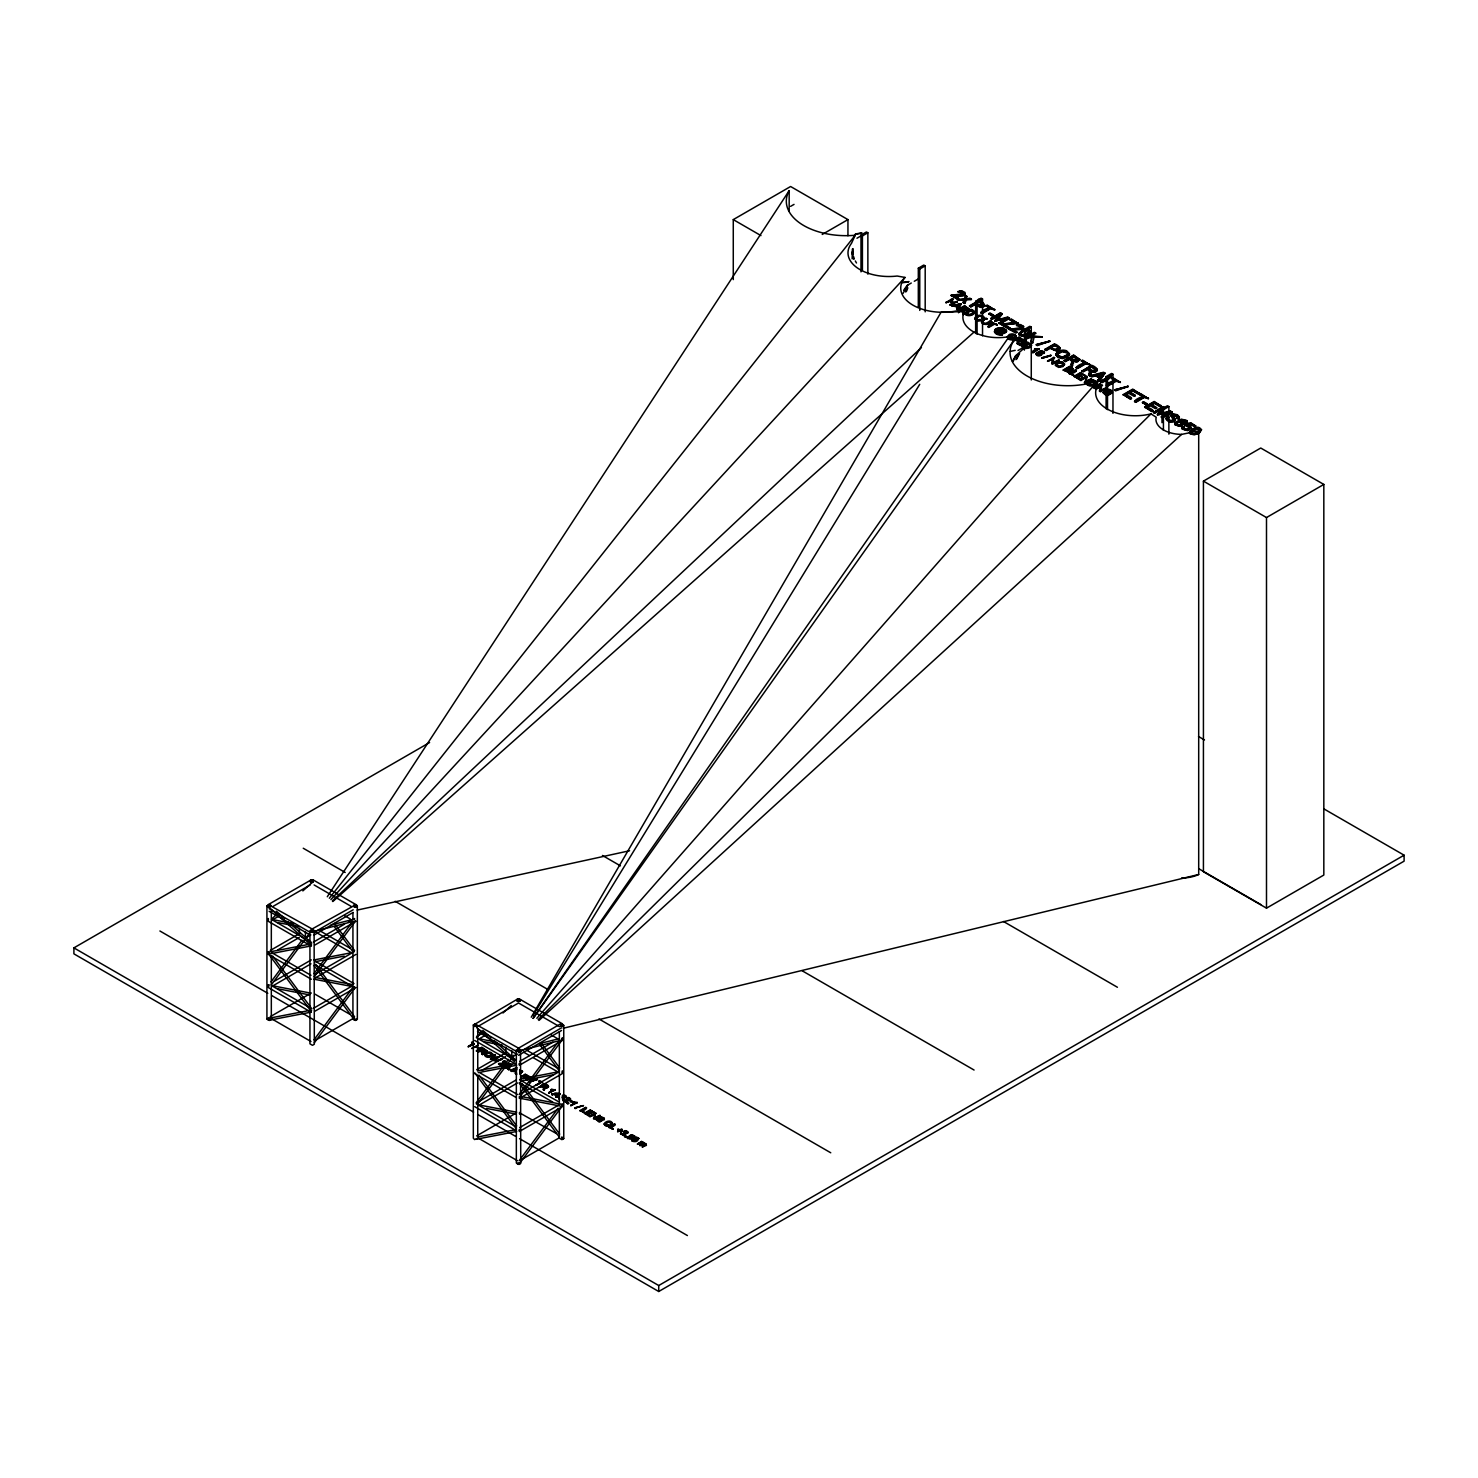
<?xml version="1.0" encoding="UTF-8"?>
<svg xmlns="http://www.w3.org/2000/svg" width="1478" height="1478" viewBox="0 0 1478 1478"><rect width="100%" height="100%" fill="white"/><g stroke="black" fill="none" stroke-linecap="round" stroke-linejoin="round"><path stroke-width="1.5" d="M974.852 318.749C975.166 314.962 981.078 314.241 983.517 316.551A3.289 1.903 0 0 1 983.831 317.844L982.39 318.62L982.759 317.179M483.306 1052.89L483.158 1051.597L484.47 1051.966A1.977 1.145 0 0 0 485.634 1051.893L486.909 1050.987M544.92 1087.568L544.218 1090.321L543.719 1088.159M964.635 310.934L964.469 309.53L965.947 309.955A2.217 1.275 0 0 0 967.24 309.863L968.663 308.865M1018.97 341.381C1016.79 347.533 1018.952 341.122 1016.273 340.032L1012.615 341.159L1018.952 337.002L1022.887 339.478L1021.557 341.732A2.217 1.275 0 0 1 1020.263 341.806L1018.785 340.901L1020.263 341.326A2.217 1.275 0 0 0 1021.557 341.233L1022.998 340.236M1091.374 372.918L1091.115 371.07L1093.332 371.699A3.307 1.921 0 0 0 1095.29 371.569L1097.286 369.426L1091.374 365.713L1081.859 371.218L1091.374 365.232C1094.034 365.731 1100.777 370.276 1095.29 372.05A3.307 1.921 0 0 1 1093.332 372.197L1091.115 371.07M1175.416 419.456C1175.01 423.964 1167.232 422.375 1165.976 418.976L1167.232 416.482L1168.525 417.11L1167.731 418.496M994.38 331.663L995.23 329.354A6.817 3.935 0 0 1 998.5 327.857L1003.34 328.042L1006.278 330.056A4.489 2.586 0 0 1 1006.444 331.201A4.748 2.734 0 0 1 1005.853 332.217C991.479 332.883 1002.601 336.3 1006.444 331.7A4.489 2.586 0 0 0 1006.278 330.555L1003.34 328.541L998.5 328.356A6.817 3.935 0 0 0 995.23 329.853L994.583 332.273C995.248 334.693 1003.285 336.504 1001.53 334.176L995.396 331.497A3.806 2.199 0 0 1 995.396 330.425L999.793 328.171A4.526 2.605 0 0 1 1001.788 328.245A5.118 2.956 0 0 1 1003.58 328.763L1005.354 330.185L1005.077 331.94A3.769 2.18 0 0 1 1002.989 332.919C994.934 333.511 1011.34 328.873 1001.197 332.661M852.141 258.779L852.381 249.043M852.861 258.354L853.102 248.637M1031.515 344.891C1030.425 352.669 1012.171 345.353 1027.801 342.12L1031.515 345.39M1179.333 417.868L1177.56 414.801L1173.347 413.84A3.418 1.977 0 0 0 1171.056 414.782C1173.384 418.995 1173.44 423.465 1167.712 418.477M355.33 906.919L354.942 905.09M596.373 1119.955C595.449 1116.869 603.689 1125.201 599.163 1117.848A2.032 1.164 0 0 1 600.752 1117.183L604.188 1118.513A2.254 1.312 0 0 1 604.096 1119.64L603.283 1118.735M965.374 294.27L961.901 291.369A3.547 2.051 0 0 0 959.647 291.443L958.169 291.942L959.647 290.944A3.547 2.051 0 0 1 961.901 290.87L965.06 292.459L964.838 295.046A4.028 2.328 0 0 1 962.991 295.896L953.901 296.043L962.991 295.397A4.028 2.328 0 0 0 964.838 294.547L965.171 294.177M520.09 1073.157L521.642 1071.18L519.72 1070.46M627.356 1137.247A2.125 1.219 0 0 0 627.688 1138.078L630.977 1138.54L633.452 1135.474L628.427 1137.025L629.887 1138.189L633.6 1136.046M638.847 1138.596C636.889 1135.122 629.314 1141.459 634.727 1141.145C642.394 1138.688 633.822 1135.437 631.753 1140.277A2.125 1.219 0 0 0 632.104 1141.127C641.544 1144.231 638.422 1131.908 631.753 1139.797A2.125 1.219 0 0 0 632.104 1140.628L635.374 1141.071L638.939 1138.411M1029.39 331.017C1020.374 343.45 1016.107 327.34 1029.298 331.183M628.279 1137.266L629.887 1138.688L634.487 1136.194M1007.146 337.113L1009.622 334.287L1015.127 334.675L1015.829 337.741L1013.224 334.601L1008.421 336.208L1010.601 339.016L1014.592 338.074L1012.245 339.94C1001.992 339.737 1011.488 330.351 1016.143 336.005M1073.157 368.798C1067.578 373.491 1076.852 367.837 1069.666 366.285L1063.31 369.943L1068.927 372.511A2.623 1.515 0 0 0 1070.386 371.809L1070.294 370.073M1103.216 392.575C1103.53 388.4 1112.158 388.049 1112.472 392.354M486.964 1050.636L485.634 1052.373A1.977 1.145 0 0 1 484.47 1052.465L483.158 1052.077M968.737 308.477L967.24 310.362A2.217 1.275 0 0 1 965.947 310.454L964.469 309.53M1079.79 359.246L1077.573 361.814A3.307 1.921 0 0 1 1075.615 361.944L1073.398 360.835L1075.615 361.463A3.307 1.921 0 0 0 1077.573 361.334L1079.697 359.819M504.866 1065.453L504.349 1066.229A2.125 1.219 0 0 0 504.7 1067.079L507.97 1067.522L511.536 1064.862M1005.557 330.813L1004.486 332.901L1000.735 333.418M973.577 312.135C972.69 318.121 959.314 312.911 971.12 310.251L973.577 312.634M1191.286 427.604L1187.758 430.652L1182.289 429.174A3.917 2.254 0 0 1 1181.92 427.881C1181.365 425.498 1185.615 426.348 1183.656 427.899A2.439 1.404 0 0 0 1184.247 429.414C1199.914 428.989 1174.456 424.519 1190.917 422.837L1195.647 426.07L1194.538 426.717L1190.732 424.519L1187.665 425.701L1190.732 424.02L1194.538 426.218L1195.647 425.572M531.267 1017.178L941.043 312.264L964.321 311.544A35.232 20.341 0 0 0 973.614 331.885A35.232 20.341 0 0 0 1009.141 336.614L1014.074 340.125A57.79 33.366 0 0 0 1030.665 377.906A57.79 33.366 0 0 0 1097.969 380.807L1096.528 388.012A39.629 22.891 0 0 0 1110.089 410.533A39.629 22.891 0 0 0 1150.993 413.877L1156.202 417.221A26.05 15.039 0 0 0 1181.624 434.384L1198.695 430.892M603.357 1118.384L602.932 1119.585M1041.343 351.764L1044.244 353.131A2.272 1.312 0 0 0 1044.133 352.133L1041.233 351.173L1038.96 352.595A2.55 1.46 0 0 1 1040.863 352.78C1044.54 354.868 1037.667 357.417 1036.3 354.757A2.845 1.644 0 0 1 1036.281 353.648L1039.644 351.505M1183.73 423.392L1180.275 426.385L1175.028 424.888A4.268 2.457 0 0 1 1174.992 423.207L1181.255 419.66L1186.779 420.934A3.418 1.977 0 0 1 1186.945 422.449L1184.986 422.56L1185.559 421.23M1004.726 331.349L1003.211 330.333M1003.137 331.201C1003.303 325.566 991.886 332.144 999.276 332.661M1095.715 369.445C1095.05 374.285 1083.319 367.671 1091.595 366.562L1095.715 369.943M1032.753 342.859L1031.09 341.418L1032.753 342.859L1034.249 336.688L1042.101 337.261L1034.249 336.688M544.902 1087.956L544.218 1090.321M964.635 310.435L963.878 313.04L962.825 311.932L963.878 313.04M1073.453 363.366L1073.398 360.835M1091.374 372.419L1090.247 376.059M1008.273 337.187L1011.562 335.026A2.642 1.533 0 0 1 1013.224 335.1L1015.275 336.504M1104.362 392.668L1107.65 390.488A2.642 1.533 0 0 1 1109.313 390.58C1117.22 396.326 1105.729 384.576 1103.272 392.908M621.536 1134.106L620.908 1132.758A2.365 1.367 0 0 0 620.594 1133.515L623.79 1134.975L627.67 1132.702A2.032 1.164 0 0 0 627.817 1131.742L626.45 1130.836A2.217 1.275 0 0 0 624.824 1130.762C629.388 1134.642 623.734 1131.594 624.677 1133.681M268.312 919.445L268.312 921.311L311.322 946.142M267.98 1019.875L268.312 1018.748M312.948 881.645L312.948 879.779L311.322 879.779L268.312 904.591L268.479 906.79L269.495 906.199M355.939 906.476L355.939 904.591L312.948 879.779M353.981 1019.875L354.332 1018.748M519.351 1000.809L519.351 998.943L517.725 998.943L474.401 1024.513M519.351 1064.382L519.683 1063.236M519.351 1130.578L519.683 1129.451M517.392 1163.87L518.15 1162.761M562.361 1025.64L562.361 1023.774L519.351 998.943M561.769 1039.052L562.361 1037.667M562.361 1072.64L562.361 1070.774M562.361 1105.747L562.361 1103.881M964.34 299.221L958.243 299.849L964.34 299.221L965.319 295.471L966.778 296.321L965.928 299.092L971.415 299.48L970.011 298.187L965.928 299.092M1031.09 341.898L1032.512 336.67L1024.882 337.834L1026.138 339.053L1032.512 336.67M963.989 300.2C961.642 304.209 966.612 304.191 965.781 299.48L971.415 298.981M964.691 303.563L965.781 299.48M1022.222 326.915L1020.725 328.689L1009.511 329.446L1022.055 327.432L1021.39 325.899L1016.55 325.16L1018.028 324.643A3.547 2.051 0 0 1 1020.263 324.587L1023.423 326.158L1023.201 328.744A4.028 2.328 0 0 1 1021.353 329.594L1013.391 329.668M482.124 1053.112L480.904 1050.359L477.634 1051.375L483.306 1048.105L486.964 1051.135M963.305 311.174L963.564 309.327L961.938 308.163L958.28 309.308L959.13 310.288L961.938 308.662L963.36 309.512L962.825 312.431M1071.661 363.034L1072.049 361.26M1089.785 371.495L1088.658 375.153L1091.743 376.927L1095.66 375.855L1099.65 378.165L1097.877 380.456L1099.299 381.287L1104.934 373.047L1103.567 372.271L1090.395 375.652M569.584 1098.856C569.954 1101.609 564.411 1098.32 567.256 1100.519M492.747 1054.387L488.461 1056.844L484.692 1055.126M1064.511 364.235L1062.959 366.581L1058.599 367.394L1055.495 365.546L1056.105 363.145A6.115 3.529 0 0 1 1058.451 361.944A4.064 2.346 0 0 1 1062.608 362.11L1064.4 364.087M1069.555 354.018L1067.227 357.288L1062.349 358.618L1057.768 357.491L1055.846 354.258M484.599 1055.033L485.227 1053.426A5.45 3.159 0 0 1 487.334 1052.336A3.64 2.088 0 0 1 489.606 1052.151A3.51 2.032 0 0 1 490.973 1052.484L492.636 1054.313M1055.846 354.757L1056.936 352.392A9.164 5.284 0 0 1 1060.447 350.563A6.097 3.529 0 0 1 1064.271 350.249A5.912 3.418 0 0 1 1066.58 350.803L1069.555 354.517M1055.384 364.9L1056.105 363.643A6.115 3.529 0 0 1 1058.451 362.424A4.064 2.346 0 0 1 1060.151 362.184A3.935 2.272 0 0 1 1062.534 362.59L1063.957 363.477M594.784 1118.107L599.957 1115.465L594.784 1118.107L595.486 1112.879L589.833 1116.647L595.006 1114.486L589.833 1116.149M1053.13 362.997L1058.913 360.078L1053.13 362.997L1053.925 357.196L1047.569 361.353L1053.371 358.932L1047.569 360.854M1085.665 381.269L1091.448 378.848L1085.665 381.767L1086.441 375.966L1080.104 379.643L1080.898 380.603L1085.887 377.223L1080.104 379.643M1085.665 381.767L1087.309 376.465M1100.925 390.58L1106.708 387.679L1100.925 390.58L1101.72 384.779L1095.364 388.455L1096.177 389.416L1101.165 386.035L1095.364 388.455M599.957 1115.945L594.285 1119.234L595.006 1113.987M593.528 1118.772L595.006 1114.486M1058.913 360.577L1052.576 364.235L1051.708 363.255L1053.371 358.452M1051.708 363.736L1053.371 358.932M1091.448 379.347L1085.092 383.024L1085.887 377.223M1106.708 388.178L1100.371 391.836L1099.503 390.839L1101.165 386.035M1099.503 391.337L1101.165 386.534M567.367 1100.353L564.116 1100.445M624.806 1133.515L623.143 1134.938L621.536 1133.608M963.25 302.75L964.192 299.646L958.243 299.35M966.778 296.321L965.928 298.593M482.641 1054.257C480.276 1053.204 483.62 1056.068 483.195 1052.798M482.641 1054.756L483.158 1051.597M963.878 312.542L964.506 310.897M1018.194 344.392L1018.785 340.901M1072.511 365.823L1070.94 364.419L1072.511 365.823L1073.398 361.334M1091.189 373.121L1090.395 376.151L1103.567 372.77L1104.934 373.546M1060.132 348.254L1058.285 349.972A4.028 2.328 0 0 1 1056.105 350.415L1050.027 347.866L1046.147 350.101L1044.891 349.381L1046.147 350.6L1050.027 348.365L1056.105 350.896A4.028 2.328 0 0 0 1058.285 350.471C1063.051 348.42 1056.862 344.485 1054.405 343.875L1044.891 349.381M481.699 1054.22L481.773 1051.357L477.634 1051.874L483.306 1048.604L486.816 1050.803M543.276 1089.785L543.756 1087.18L539.23 1086.94L542.5 1085.924L543.959 1087.9M1017.141 343.783L1017.677 340.383L1016.273 339.534L1012.615 340.679M1070.94 364.918L1071.661 362.535M1088.658 375.153L1089.785 371.994L1088.806 369.851L1087.346 369.001L1083.115 371.44L1081.859 370.719M1037.15 354.221L1040.9 353.648M902.929 293.512L907.825 285.014M905.644 291.942L907.141 288.247M906.365 291.536L907.843 287.841M1015.275 336.282L1014.869 337.427M604.225 1124.111L607.569 1121.784L611.929 1122.874A2.938 1.7 0 0 1 612.225 1124.019L610.931 1124.278L611.227 1123.335M974.87 318.435L978.639 315.83L983.517 317.049A3.289 1.903 0 0 1 983.831 318.343M1041.011 353.538L1039.034 355.348L1036.3 354.258A2.845 1.644 0 0 1 1036.281 353.15L1040.457 350.785L1044.133 351.635A2.272 1.312 0 0 1 1044.244 352.651L1043.782 353.63M268.312 918.503L268.312 920.369M268.312 951.61L268.312 953.476M268.312 984.717L268.312 986.583M355.939 904.591L311.322 929.422L312.135 932.156M312.948 932.23L312.948 930.364L311.322 929.422M355.939 907.418L355.939 905.534L354.332 905.534M562.361 1026.582L562.361 1024.697L560.901 1024.827M327.285 896.758L789.178 190.644A59.693 34.474 0 0 0 855.189 235.261L851.513 243.297A40.941 23.63 0 0 0 857.037 267.703A40.941 23.63 0 0 0 897.146 276.035L904.998 277.421A41.938 24.221 0 0 0 913.293 305.355A41.938 24.221 0 0 0 961.827 309.604L963.176 314.74M565.261 1096.473L562.25 1097.803M643.078 1143.307L637.498 1144.175L641.6 1141.293L642.136 1142.457A2.032 1.182 0 0 1 643.558 1142.827L644.574 1143.381A1.995 1.145 0 0 1 645.978 1143.732L646.403 1145.358L642.357 1146.983L645.535 1144.286M525.965 1079.79L530.011 1078.146L529.586 1077.019A1.995 1.145 0 0 0 528.182 1076.686L527.166 1075.134A2.032 1.182 0 0 0 525.743 1074.765L525.244 1074.802M527.609 1076.705L527.166 1075.633A2.032 1.182 0 0 0 525.743 1075.263L525.207 1074.1L521.106 1076.963L526.741 1076.335M644.131 1143.141L644.574 1143.88A1.995 1.145 0 0 1 645.978 1144.231L642.357 1146.485M644.002 1143.898L643.558 1142.328A2.032 1.182 0 0 0 642.136 1141.958L641.637 1141.995M597.888 1118.624L598.257 1120.342L600.936 1120.25M1012.467 361.611L1015.441 355.939L1027.709 344.91M1013.187 361.205L1016.143 355.533M1015.922 359.634L1018.878 353.963M1016.624 359.209L1019.598 353.538M997.724 331.46C998.334 329.372 1004.504 329.963 1001.308 331.903M522.491 1071.532L519.85 1073.564M1031.459 345.409L1026.508 347.921L1021.464 345.778M1191.213 428.103L1186.945 430.246L1182.289 428.675A3.917 2.254 0 0 1 1181.92 427.382M268.405 906.42L269.772 905.22M521.605 1071.402L520.09 1072.659M637.997 1138.596L634.727 1140.646L632.639 1140.018M1200.062 429.932C1199.231 432.592 1192.266 436.324 1191.065 432.352M505.421 1066.506L506.178 1067.67M516.764 1069.388L512.016 1070.645L516.598 1068.502M516.432 1072.363L516.635 1073.841L515.711 1073.434A2.125 1.219 0 0 1 515.36 1072.585L516.395 1071.384M632.676 1140.314L636.002 1138.245L638.034 1138.873M1191.12 432.481L1196.718 429.008L1200.025 429.747M1183.619 423.872L1179.13 426.015L1175.028 424.389A4.268 2.457 0 0 1 1174.992 422.726L1181.255 419.161L1186.779 420.436A3.418 1.977 0 0 1 1186.945 421.951L1186.243 423.188M982.925 304.653C960.959 304.283 994.177 309.493 979.175 301.734L975.757 303.711M533.004 1015.478L919.741 384.298M1064.899 369.999L1069.351 370.923L1067.079 369.241L1064.899 370.498L1067.079 368.743L1069.518 371.181L1067.744 371.902L1064.899 370.498M596.41 1119.53L597.112 1118.255M1166.031 418.256L1167.232 416.482M601.971 1120.379L601.786 1120.712A2.199 1.256 0 0 1 600.29 1121.34L596.558 1119.881M1175.398 420.048L1170.28 421.526L1165.976 418.496M982.39 318.62C982.427 310.916 970.381 321.613 980.302 319.95L979.027 320.929A3.418 1.977 0 0 1 977.235 320.708L974.926 318.564M610.931 1124.278L609.915 1121.931L605.851 1122.855L605.962 1125.331L609.62 1125.497L607.92 1126.328A3.048 1.755 0 0 1 606.313 1126.144C600.382 1123.908 609.287 1118.624 611.929 1122.375A2.938 1.7 0 0 1 612.225 1123.52L611.837 1124.61M1170.742 415.743L1171.056 415.281A3.418 1.977 0 0 1 1173.347 414.339L1178.483 415.909L1179.389 417.221L1178.299 418.995L1177.005 418.348L1177.578 417.276M517.891 1050.359L519.258 1050.415L518.168 1049.066M643.133 1143.048L639.937 1145.579L645.424 1144.637M1071.993 368.983C1059.892 368.909 1078.478 372.105 1069.758 367.191L1067.837 368.299M548.504 1086.552L547.229 1087.438A1.977 1.145 0 0 1 546.066 1087.512L544.735 1087.143L546.066 1088.011A1.977 1.145 0 0 0 547.229 1087.937C551.497 1085.221 542.334 1081.6 541.114 1086.348M533.041 1018.305L1009.141 336.614M533.188 1018.416L1014.074 340.125M903.686 290.242L907.122 285.42L911.279 283.019M957.596 309.419L961.347 303.747L951.666 305.484L957.836 307.313L956.654 308.865L957.596 309.419L961.347 303.747M1099.299 381.287L1104.934 373.047M271.028 981.872L301.937 940.248M271.268 984.921L308.884 934.225M314.038 973.596L351.653 922.919M314.26 976.644L354.572 922.327M314.038 1039.81L353.002 987.304M314.26 1042.858L354.572 988.542M476.101 1102.865L508.34 1059.412M477.671 1104.084L513.956 1055.218M519.092 1094.588L558.074 1042.082M520.681 1095.808L560.993 1041.51M519.092 1160.784L558.074 1108.297M519.332 1163.833L560.993 1107.706M956.654 308.865L957.836 306.833L955.176 305.299L951.666 305.484M1097.877 380.456L1099.65 377.666L1095.66 375.357L1091.743 376.428L1088.658 374.655M973.485 312.597L969.623 314.481L966.261 313.059M958.261 306.777L960.22 303.858L958.261 306.777L956.1 305.041L960.22 303.858M1100.279 377.333L1103.216 373.213L1100.279 377.333L1097.045 374.987L1103.216 373.213M329.335 898.236L855.189 235.261M1182.086 427.456L1182.88 426.163M1110.957 392.908L1111.345 391.467M1056.179 353.778L1056.936 352.873A9.164 5.284 0 0 1 1060.447 351.062A6.097 3.529 0 0 1 1062.996 350.692A5.912 3.418 0 0 1 1066.58 351.302L1069.37 353.556M484.784 1054.461L485.227 1053.906A5.45 3.159 0 0 1 487.334 1052.835A3.64 2.088 0 0 1 488.849 1052.613A3.51 2.032 0 0 1 490.973 1052.983L492.248 1053.759M984.551 305.225L982.907 306.463A4.028 2.328 0 0 1 980.708 306.888L974.649 304.357L970.769 306.593L969.513 305.854L970.769 307.073L974.649 304.837L980.708 307.387A4.028 2.328 0 0 0 982.907 306.944C990.371 305.318 968.072 291.536 984.754 305.225M1015.829 337.741L1016.365 335.949M1111.918 393.222L1112.287 392.28M1069.241 354.997L1062.349 358.119L1056.013 355.237M1064.289 364.9L1059.708 366.969L1055.495 365.048M994.86 320.504L1000.218 314.223L994.86 320.985L1006.74 318.139L994.86 320.985M1157.44 414.357L1162.798 408.094L1157.44 414.856L1169.32 412.011L1157.44 414.856M504.866 1065.952L504.349 1066.728A2.125 1.219 0 0 0 504.7 1067.578C508.561 1070.959 515.342 1062.534 507.915 1063.772M627.503 1137.358L631.716 1135.104L634.542 1136.36M1000.218 314.722L992.107 319.396L990.888 318.694L1000.421 312.708L1002.306 313.798L996.874 320.56L1007.811 317.474L1009.511 318.454L1007.811 316.976L996.874 320.079M1002.306 313.798L996.874 320.56M1162.798 408.593L1154.688 413.267L1153.487 412.565L1163.001 406.579L1164.904 407.669L1159.454 414.431L1170.391 411.327L1172.091 412.307L1170.391 410.847L1159.454 413.932M1164.904 407.669L1159.454 414.431M536.847 1018.287L1097.969 380.807M271.324 956.026L271.324 1019.414L269.476 1020.485L266.927 1019.007L266.927 905.811L270.141 904.85M314.334 931.029L312.486 932.101L309.937 930.623L309.937 1043.837L312.486 1045.315L314.334 1044.244L314.112 930.253M353.556 905.09L357.122 905.423L356.715 906.919L354.129 907.159M266.927 1019.007L268.774 1017.954M357.343 906.199L357.343 1019.414L355.477 1020.485L352.928 1019.007L352.928 991.849M477.745 1138.596L474.53 1139.538L473.329 1138.189L473.329 1024.975L475.195 1023.903M520.736 1050.211L517.522 1051.154L516.339 1049.805L516.339 1163.02L518.889 1164.479L520.736 1163.408L520.533 1049.417M561.197 1023.903L563.746 1025.381L560.531 1026.323M563.746 1025.381L563.746 1138.596L561.899 1139.667L559.349 1138.189L559.349 1108.759M567.016 1099.17L566.351 1101.72L563.173 1100.371A2.365 1.367 0 0 1 563.487 1099.614L566.37 1101.812L570.249 1099.54A2.032 1.164 0 0 0 570.379 1098.579L569.012 1097.674A2.217 1.275 0 0 0 567.386 1097.6C566.296 1098.782 571.709 1099.54 566.314 1099.484M1042.951 353.224L1043.209 351.819L1041.343 351.265M1184.986 422.56C1187.259 418.995 1179.647 419.272 1179.019 421.636M330.906 899.566L904.998 277.421M269.125 984.791L268.312 987.526L311.322 1012.338M519.351 1050.47L517.725 1051.412L517.725 1049.528L519.351 1048.604L474.734 1023.774M560.735 1024.697L562.361 1023.774M1184.211 426.809L1183.656 427.401A2.439 1.404 0 0 0 1184.247 428.916C1189.975 430.985 1190.584 425.128 1185.097 425.128M559.275 1097.009L558.85 1097.433A1.977 1.145 0 0 0 558.943 1098.32L559.46 1098.727M559.275 1097.489L558.85 1097.932A1.977 1.145 0 0 0 558.943 1098.819L559.46 1099.226M496.719 1059.153L498.77 1057.029L491.657 1058.562L498.77 1057.029M494.003 1060.834L497.606 1057.657M1177.005 418.348L1177.578 417.775C1177.67 412.658 1168.267 415.244 1175.139 418.791L1175.416 419.955M496.774 1057.934L490.493 1059.301L494.668 1054.664L495.426 1055.606L491.657 1059.061M490.493 1059.301L494.668 1054.664M538.195 1019.635L1150.993 413.877M1199.822 430.357C1185.744 441.165 1193.115 422.579 1200.118 430.08M628.409 1137.857L631.605 1135.695L633.637 1136.323M332.328 900.933L921.441 347.552M958.465 312.763L961.827 309.604M495.426 1055.107L491.657 1058.562M991.295 321.04L990.463 320.56C983.554 326.25 979.803 322.038 986.306 318.158C974.131 321.853 988.468 326.897 991.295 321.539C987.452 328.171 974.612 321.687 986.306 318.657L987.156 319.137M538.99 1020.43L1181.624 434.384M268.904 952.977L268.312 954.418L311.322 979.249M271.435 919.187L276.386 914.734M302.861 890.901L312.782 881.96M476.544 1036.817L481.514 1032.346M503.019 1012.984L511.277 1005.52M1168.525 417.11C1165.791 423.41 1179.407 421.212 1170.668 415.78M332.809 901.543L974.02 332.107M967.443 308.791C953.162 307.442 975.314 312.726 964.783 306.537L962.677 307.738M1021.76 340.143C1007.479 338.795 1029.63 344.097 1019.099 337.889L1016.993 339.109M1077.85 359.708C1056.493 357.491 1089.526 365.195 1073.859 356.327L1070.7 358.138M1095.586 369.943L1092.667 370.608L1088.436 368.373M485.819 1050.913C473.311 1050.101 492.71 1054.331 483.435 1048.9L481.551 1049.99M547.396 1086.478C534.888 1085.646 554.287 1089.896 545.031 1084.464L543.147 1085.554M963.674 293.734L951.148 295.249L957.43 299.387L958.557 298.242L953.901 295.545M621.185 1132.536L620.908 1133.256A2.365 1.367 0 0 0 620.594 1134.014L624.252 1135.381L625.416 1133.164M624.695 1133.866L621.665 1133.903M1178.299 418.995L1178.964 417.96M516.395 1071.883L515.36 1073.083A2.125 1.219 0 0 0 515.711 1073.915L516.709 1074.451M603.708 1119.955L604.188 1118.015L600.752 1116.684A2.032 1.164 0 0 0 599.717 1117.017L599.292 1118.68L600.918 1120.527M1040.826 353.944L1037.353 354.277M565.076 1096.842L562.25 1097.304M528.551 1077.795L527.831 1076.538L523.545 1078.386L527.831 1077.037L528.551 1078.293M526.574 1076.076L523.545 1077.887M505.735 1065.712L509.079 1064.105L510.631 1064.825M505.735 1066.211L508.617 1064.677M510.15 1066.081L507.841 1067.43M516.764 1069.887L513.771 1071.513L511.296 1070.885A2.125 1.219 0 0 1 510.963 1070.054L516.783 1067.504M1198.695 433.257L1201.632 429.636C1198.141 426.144 1191.841 428.805 1189.55 432.444A3.566 2.051 0 0 0 1190.141 433.848L1194.298 434.883L1198.695 433.257L1198.695 874.477L563.284 1028.245M563.561 1098.394L562.564 1099.004M733.273 279.601L733.273 219.612L790.601 186.505L847.947 219.612L847.947 235.759M790.601 206.366L794.037 204.389M822.23 234.448L847.947 219.612M860.99 271.86L860.99 235.094L866.422 231.954L867.863 232.767L867.863 274.151M856.963 238.235L861.12 235.833M860.99 235.094L862.413 235.926L867.863 232.767M918.318 307.258L918.318 268.202L923.768 265.042L925.191 265.874L925.191 311.84M918.318 268.202L919.759 269.014L925.191 265.874M914.291 281.282L918.448 278.88M945.975 302.214L949.818 300.958L953.107 303.359L949.818 301.457L945.975 302.694L952.331 298.538C955.121 300.459 946.53 301.882 953.162 299.018M945.975 302.694L953.162 299.517M951.148 295.249L957.43 298.889L958.557 298.242M950.557 300.533L953.864 302.436L957.319 301.42L950.114 305.096L953.107 302.861M950.114 305.096L953.107 303.359M950.557 301.032L953.864 302.935L957.319 301.918M950.114 304.597L957.319 301.42M958.28 309.308L964.635 305.65L968.737 308.976M958.28 309.807L964.635 306.149L968.57 308.606M962.677 308.237L964.783 307.036L967.517 308.957M975.646 333.474L975.646 301.29L981.096 298.15L982.537 298.981L982.537 335.746M969.513 305.854L979.027 300.367M969.513 306.352L982.537 298.981M975.757 304.191L979.175 302.233L982.925 304.745M964.672 313.003L971.028 309.327C980.413 312.431 968.201 319.045 964.672 313.502C966.501 317.216 980.542 313.484 971.028 309.826L964.672 313.502M966.261 313.539L971.12 310.749L973.411 312.227M989.207 308.034L986.066 305.724L987.193 305.078L994.731 309.918L990.463 308.754L982.057 313.595C975.831 311.156 1003.414 302.122 980.801 312.874M986.066 306.223L987.193 305.558L994.731 309.918M980.801 312.375L982.057 313.114L990.463 308.255L994.731 309.419M988.764 313.669L989.927 312.985L993.53 315.073L992.348 316.237L988.764 313.669L992.348 315.738L993.53 315.073M988.764 314.167L989.927 313.484L993.53 315.571M987.156 318.638C976.903 320.948 986.454 327.636 990.463 321.059L991.295 321.539M990.888 318.694L1000.421 313.207L1002.306 314.297M990.888 318.213L992.107 318.897L1000.218 314.223M993.567 323.7L991.479 322.001L997.262 324.975L994.398 324.199L988.8 327.432C985.235 324.421 1002.453 320.301 987.969 326.934M991.479 322.5L997.262 324.975M987.969 326.453L994.398 323.7L997.262 324.476M1009.511 318.454L999.978 323.941L998.777 323.239L1006.74 318.139M998.777 323.239L1006.74 318.638M998.777 322.74L999.978 323.442L1009.511 317.955M1001.253 324.181L1015.515 322.721L1001.253 324.181L1008.79 328.522L1009.899 327.876L1008.79 329.021L1001.253 324.68M1015.515 323.22L1010.213 320.153L1011.321 319.008L1018.139 323.442L1003.821 324.864L1018.139 322.943M1010.213 320.153L1011.321 319.507L1018.139 323.442M1009.511 328.947L1016.938 332.439L1015.811 333.086L1009.511 329.446M1011.155 336.966C1016.07 339.164 1009.382 338.037 1011.894 336.522L1014.592 338.074M1024.383 350.12L1024.383 329.428L1029.833 326.287L1031.274 327.118L1031.274 379.975M1011.155 337.446L1014.592 338.573M1024.383 329.428L1025.824 330.259L1031.274 327.118M1008.421 337.187L1011.285 338.665L1013.021 338.037M1007.183 336.947L1010.213 339.127L1013.021 338.536M1012.615 341.159L1018.952 337.501L1023.053 340.328M1016.993 339.607L1019.099 338.388L1021.852 340.309M1024.882 337.834L1034.397 332.328L1035.672 333.049L1032.512 335.377M1024.882 338.314L1034.397 332.827L1035.672 333.548M1042.101 337.261L1030.942 336.282L1035.672 333.049M1019.136 344.448L1026.323 341.27L1019.986 345.427L1019.136 344.448L1026.323 341.27M1019.136 344.947L1026.323 341.751M1021.464 346.277L1027.801 342.619L1031.367 344.984M1023.053 345.834L1027.894 343.044C1034.489 345.741 1024.291 348.679 1023.053 346.332C1025.326 349.972 1034.12 345.612 1027.894 343.524L1023.053 346.332M1018.028 350.489L1022.185 348.087M1037.131 349.584L1034.637 348.734L1039.33 348.734L1032.956 352.909C1029.445 350.157 1045.186 346.554 1032.161 352.466M1034.637 349.233L1039.33 349.233M1032.161 351.967L1039.33 348.734M1044.891 349.88L1054.405 344.374L1060.095 348.272M1051.154 347.219L1054.553 345.261C1062.774 347.496 1054.627 352.725 1051.154 347.718C1052.798 350.36 1063.218 348.937 1054.553 345.76L1051.154 347.718M1047.569 361.353L1054.775 357.694M1051.708 363.255L1058.913 360.078M1072.049 361.02L1069.61 359.265L1065.379 361.704L1064.123 360.484L1073.656 354.979L1079.79 359.727M1064.123 360.983L1073.656 355.477L1079.55 359.191M1064.123 360.484L1065.379 361.205L1069.61 358.766L1072.049 361.759M1070.7 358.637L1073.859 356.826L1077.979 359.708M1063.31 370.442L1069.666 366.784L1073.01 368.927M1084.538 363.071L1081.397 360.761L1082.524 360.115L1090.062 364.955L1085.794 363.791L1077.388 368.632C1071.162 366.193 1098.745 357.159 1076.132 367.911M1067.837 368.798L1069.758 367.689L1072.012 369.26M1081.397 361.26L1082.524 360.614L1090.062 364.955M1076.132 367.412L1077.388 368.151L1085.794 363.292L1090.062 364.475M1324.251 809.094L1404.1 855.189L1404.1 861.157L658.726 1291.495L73.9 953.846L73.9 947.878L429.599 742.529M1070.811 373.417L1073.933 375.708L1069.222 373.361L1075.578 369.685C1079.162 372.696 1061.925 376.816 1076.409 370.184M1069.222 373.86L1076.409 370.682M1069.222 373.361L1073.933 375.209M1079.697 379.033C1069.093 374.285 1082.58 377.223 1078.94 379.458L1074.21 376.243L1080.547 372.567L1085.148 375.726L1080.64 373.989L1078.7 375.098L1080.64 373.491L1085.148 375.227M1074.21 376.724L1080.547 373.066L1085.148 375.726M1075.799 376.28L1077.961 375.042L1082.21 377.13L1077.961 375.541L1075.799 376.779M1081.859 371.218L1083.115 371.939L1087.346 369.5L1089.785 371.255M1088.436 368.872L1091.595 367.061L1095.401 369.389M1074.21 376.243L1079.697 378.534M1080.104 380.123L1087.309 376.964M1084.242 382.525L1091.448 378.848M1086.515 383.338L1092.852 379.68C1102.477 383.449 1088.695 387.79 1086.515 383.837C1089.785 389.12 1102.145 383.19 1092.852 380.16L1086.515 383.837M1088.104 383.393L1092.944 380.585C1099.226 382.728 1090.727 387.772 1088.104 383.892C1089.064 385.961 1099.263 383.726 1092.944 381.084L1088.104 383.892M1106.098 408.778L1106.098 376.613L1111.548 373.454L1112.971 374.285L1112.971 413.36M1100.537 381.989C1110.662 373.712 1117.497 375.116 1101.794 382.728L1100.537 381.509L1112.971 374.285M1093.055 387.125L1100.242 383.929L1093.905 388.104L1093.055 387.125L1100.242 383.929M1100.537 381.509L1101.794 382.229L1111.308 376.724M1093.055 387.606L1100.242 384.428M1114.837 380.548L1111.696 378.257L1112.823 377.592L1120.361 382.451L1116.093 381.287L1107.687 386.127C1101.461 383.689 1129.026 374.636 1106.431 385.407M1111.696 378.738L1112.823 378.091L1120.361 382.451M1095.364 388.954L1102.57 385.278M1120.361 381.952L1116.093 380.788L1107.687 385.629L1106.431 384.908M1099.503 390.839L1106.708 387.679M1107.244 392.427C1112.14 394.644 1105.452 393.499 1107.983 392.003L1110.68 393.554L1108.315 395.402L1104.694 394.46L1103.272 392.409M1107.244 392.926L1110.68 394.053M1104.509 392.649L1107.355 394.127L1109.11 393.499M1111.345 391.966C1107.964 385.222 1100.186 396.714 1109.11 393.998M1103.401 392.76L1107.262 394.792L1110.68 393.554M1131.483 398.561C1115.169 391.042 1136.065 397.194 1130.356 399.208L1123.243 394.608L1132.776 389.12L1139.649 393.591L1138.522 394.238L1132.905 390.986L1129.986 392.668L1132.905 390.488L1138.522 393.739L1139.649 393.093M1123.243 395.106L1132.776 389.619L1139.649 393.591M1125.626 394.7L1128.878 392.815L1135.252 395.716L1134.143 396.363L1128.878 393.314L1125.626 395.199M1123.243 394.608L1130.356 398.709L1131.483 398.062M1142.919 396.769L1139.778 394.46L1140.905 393.813L1148.443 398.672L1144.175 397.49L1135.769 402.349C1129.543 399.891 1157.108 390.857 1134.513 401.61M1139.778 394.959L1140.905 394.312L1148.443 398.672M1134.513 401.129L1135.769 401.85L1144.175 397.009L1148.443 398.173M1142.476 402.422L1143.639 401.739L1147.242 403.808L1146.06 404.99L1142.476 402.422L1146.06 404.492L1147.242 403.808M1142.476 402.903L1143.639 402.238L1147.242 404.307M273.042 906.402L310.177 884.952M1152.895 410.939C1136.6 403.402 1157.496 409.572 1151.768 411.586L1144.674 406.986L1154.189 401.48L1161.08 405.951L1159.953 406.616L1154.336 403.365L1151.417 405.046L1154.336 402.866L1159.953 406.117L1161.08 405.471M1144.674 407.485L1154.189 401.979L1161.08 405.951M1147.057 407.06L1150.29 405.194L1156.683 408.094L1155.556 408.722L1150.29 405.693L1147.057 407.558M1144.674 406.986L1151.768 411.087L1152.895 410.441M271.897 920.184L279.712 915.676M1153.487 412.565L1163.001 407.078L1164.904 408.168M1153.487 412.066L1154.688 412.768L1162.798 408.094M1163.814 407.836L1167.454 405.729L1168.876 406.561L1168.876 434.144M1162.004 422.671L1162.004 408.87L1163.426 409.702L1168.876 406.561M1172.091 412.307L1162.558 417.812L1161.357 417.11L1169.32 412.011M1161.357 417.11L1169.32 412.51M1161.357 416.611L1162.558 417.313L1172.091 411.826M270.271 950.483L299.591 933.542M277.753 949.911L299.258 937.495M314.093 932.359L353.187 909.783M310.823 934.927L305.41 938.031L305.41 931.583M314.093 935.001L353.187 912.425M313.281 942.207L344.559 924.138M348.457 921.884L354.332 918.503M314.906 945.015L355.939 921.311M274.187 981.318L311.322 959.887M271.897 986.399L310.99 963.822M315.239 974.168L354.332 951.61M314.906 978.122L355.939 954.418M270.271 1016.679L311.322 992.994M1203.425 481.126L1260.752 448.019L1323.826 484.433L1323.826 875.05L1266.498 908.157L1203.425 871.743L1203.425 481.126L1266.498 517.54L1323.826 484.433M313.281 1008.402L352.374 985.844M314.906 1011.211L355.939 987.526M315.239 1040.383L354.332 1017.806M477.486 1026.693L518.538 1002.989L559.589 1026.693M476.692 1036.54L480.59 1034.286M471.648 1042.156C478.89 1042.138 458.993 1051.985 473.514 1043.228M478.299 1039.348L486.133 1034.84M468.526 1046.11L474.272 1043.671M468.526 1046.609L474.272 1044.152M471.944 1048.087L478.355 1045.242L471.944 1048.586M476.027 1046.59L478.964 1048.29L482.05 1047.385L476.378 1051.154M476.027 1047.089L478.964 1048.789L482.05 1047.884M476.378 1050.655L482.05 1047.385M481.551 1050.488L483.435 1049.398L485.892 1051.117M476.692 1069.647L506.012 1052.724M482.216 1070.201L505.679 1056.659M518.538 1052.65L561.548 1027.82M517.226 1054.091L511.813 1057.213L511.813 1050.747M518.538 1055.292L561.548 1030.48M498.807 1063.606L503.222 1065.379L502.557 1066.266C490.234 1060.853 510.298 1065.398 505.199 1061.5A2.106 1.219 0 0 0 503.869 1061.537L503.425 1061.647M519.683 1061.37L552.92 1042.193M508.099 1068.964L509.67 1068.964L508.894 1069.924L508.099 1068.964L509.67 1068.964M508.099 1069.462L509.67 1069.462M478.632 1101.627L515.785 1080.178M521.106 1076.963L525.835 1074.469L525.244 1075.3M521.106 1076.464L526.685 1075.615L523.545 1078.386M478.299 1105.562L517.392 1082.986M538.953 1081.009C543.812 1083.152 537.345 1082.173 539.618 1080.621L542.629 1082.358M538.953 1081.508L542.629 1082.857M540.819 1082.58L535.83 1085.462L540.819 1082.081M521.642 1093.35L558.776 1071.901M539.913 1083.485L535.83 1084.981M543.147 1086.034L545.031 1084.963L547.488 1086.681M550.98 1090.062L551.663 1089.674C556.097 1090.062 549.262 1090.949 551.663 1089.194L555.174 1090.062L548.781 1092.944L553.215 1089.896L555.174 1090.062M548.781 1092.944L553.215 1090.395M548.781 1092.445L555.174 1089.563M476.692 1135.861L515.785 1113.285M551.645 1094.108L553.234 1094.108L552.439 1095.069L551.645 1094.108L553.234 1094.108M551.645 1094.607L553.234 1094.607M554.583 1094.237C564.836 1100.944 546.084 1090.782 559.405 1093.461M554.583 1094.736L559.405 1093.942M555.691 1096.436L559.146 1096.639L555.691 1096.935L557.04 1095.66M555.691 1096.935L557.04 1096.159M519.683 1127.585L558.776 1105.008M567.053 1102.994L568.642 1102.994L567.848 1103.955L567.053 1102.994L568.642 1102.994M570.36 1101.092L571.949 1101.092L571.155 1102.052L570.36 1101.092L571.949 1101.092M567.053 1103.493L568.642 1103.493M570.36 1101.59L571.949 1101.59M573.002 1102.773L573.667 1102.385C578.101 1102.773 571.284 1103.66 573.667 1101.886L577.177 1102.773L570.785 1105.655L575.219 1102.606L577.177 1102.773M570.785 1105.655L575.219 1103.105M570.785 1105.156L577.177 1102.274M581.538 1110.588L584.327 1112.694L580.115 1110.551L585.787 1107.281C589.038 1110.07 573.575 1113.636 586.544 1107.706M580.115 1111.05L586.544 1108.204M580.115 1110.551L584.327 1112.213M589.463 1115.668C580.004 1111.419 592.068 1113.95 588.798 1116.056L584.567 1113.119L590.239 1109.849L594.341 1112.712L590.313 1111.16L588.577 1112.158L590.313 1110.662L594.341 1112.213M584.567 1113.618L590.239 1110.347L594.341 1112.712M585.99 1113.156L587.911 1112.047L591.717 1113.969L587.911 1112.546L585.99 1113.655M584.567 1113.119L589.463 1115.169M589.833 1116.647L596.262 1113.322M521.642 1159.546L558.776 1138.115M593.528 1118.292L599.957 1115.465M610.137 1127.104L612.927 1129.21L608.714 1127.049L614.386 1123.779C617.638 1126.569 602.174 1130.134 615.144 1124.222M608.714 1127.548L615.144 1124.721M608.714 1127.049L612.927 1128.712M617.656 1129.358C621.758 1131.243 616.086 1130.337 618.303 1128.989L621.388 1132.019C623.605 1130.67 617.952 1129.765 622.035 1131.649M617.656 1129.857L622.035 1129.377L619.836 1129.876M619.855 1131.132L617.638 1131.649L619.19 1130.245M617.638 1131.649L619.19 1130.744M617.638 1131.15L622.035 1131.15M620.501 1130.264L622.035 1129.377M620.501 1130.762L622.035 1129.857M624.492 1136.157L626.062 1136.157L625.286 1137.118L624.492 1136.157L626.062 1136.157M624.492 1136.656L626.062 1136.656M637.498 1144.175L642.228 1141.663L641.637 1142.494M637.498 1143.676L643.078 1142.808L639.937 1145.579M639.937 1145.08L645.424 1144.138L642.357 1146.983M73.9 947.878L658.726 1285.527L1404.1 855.189M516.395 1070.534L511.85 1070.774L516.598 1068.003M516.395 1071.033L511.296 1071.384A2.125 1.219 0 0 1 510.963 1070.552L516.783 1068.003M519.85 1074.063L522.547 1071.217L519.72 1069.961M507.841 1066.931L509.079 1066.303M562.471 1098.911L566.092 1096.639A2.568 1.478 0 0 0 565.335 1095.438L562.545 1095.143M562.324 1095.937L565.335 1095.937A2.568 1.478 0 0 1 566.092 1097.138L562.564 1099.503M562.324 1096.436L565.169 1096.602M958.169 291.443L959.259 292.219C968.718 291.314 959.333 298.131 954.123 295.083M958.169 291.942L963.841 293.716M1016.55 325.16L1018.028 325.142A3.547 2.051 0 0 1 1020.263 325.068L1023.423 326.656M1016.55 325.64L1022 326.878M506.233 1062.571L502.982 1061.832L503.869 1061.038A2.106 1.219 0 0 1 505.199 1061.001L506.954 1063.181A2.402 1.386 0 0 1 505.864 1063.698L500.451 1064.271M502.982 1061.832L506.474 1061.943M951.148 295.748L953.051 295.175M498.807 1064.105L500.58 1063.698M1185.097 425.627L1190.917 423.336L1195.647 426.07M1003.137 330.702L1004.726 330.85M495.148 1061.075L496.663 1060.52M498.178 1059.985L501.947 1059.375L501.19 1058.433M497.606 1057.158L490.493 1058.802M1180.368 420.953L1185.393 421.212M498.345 1060.059L501.947 1058.876M496.534 1061.149L501.947 1059.375M1036.318 344.614L1049.86 341.067L1037.26 345.649L1036.318 344.614L1049.86 341.067M1036.318 345.113L1049.86 341.566M1041.861 357.694C1069.13 350.083 1023.607 363.828 1050.895 355.311M1041.861 358.175L1050.895 355.81M1114.634 389.841L1128.176 386.275L1115.576 390.876L1114.634 389.841L1128.176 386.275M1114.634 390.34L1128.176 386.774M529.272 1081.305C553.88 1074.506 512.848 1086.884 537.345 1079.199M529.272 1081.804L537.345 1079.679M566.554 1097.84L569.584 1099.355M575.053 1107.724C596.059 1102.588 570.841 1108.241 575.607 1108.555M575.053 1108.223L583.108 1105.618M623.993 1131.003L627.817 1132.24A2.032 1.164 0 0 1 627.67 1133.201L625.416 1133.644M960.22 304.357L956.1 305.54M1103.216 373.712L1097.045 375.467M477.117 1026.083L474.53 1026.323L473.329 1024.975M980.93 320.56L979.027 320.43A3.418 1.977 0 0 1 977.235 320.209L975.092 318.86M566.554 1098.339L567.386 1098.099A2.217 1.275 0 0 1 569.012 1098.172L570.379 1099.078A2.032 1.164 0 0 1 570.249 1100.038L567.995 1100.001M623.993 1131.501L624.824 1131.261A2.217 1.275 0 0 1 626.45 1131.335L626.654 1132.517L624.547 1132.407M980.93 320.061L980.302 319.451C973.078 321.336 978.362 313.521 982.519 317.271M609.62 1125.497L609.065 1124.961C602.156 1126.624 608.105 1119.326 611.264 1123.428M609.62 1125.996L607.791 1125.737A3.048 1.755 0 0 1 606.313 1125.645L604.206 1123.89M951.666 305.983L961.347 304.246M331.109 924.988L354.757 918.965M314.648 931.214L355.496 920.849M539.673 1043.597L559.017 1038.683M518.907 1050.932L561.917 1040.013M357.159 910.097L629.573 850.755M1010.305 351.394L1015.201 350.341M507.915 1064.271L511.462 1065.047M476.175 1024.402L474.9 1025.954M562.545 1095.641L565.261 1096.972M507.324 1067.098L505.254 1066.469M268.737 952.091L311.729 943.814M269.532 953.938L310.269 946.086M314.001 959.943L352.466 952.534M314.796 961.772L344.208 956.1M268.737 1018.305L311.729 1010.028M269.532 1020.134L310.269 1012.301M477.412 1070.829L515.877 1063.421M478.207 1072.659L516.672 1065.25M519.609 1070.534L522.547 1071.698M519.609 1071.033L521.642 1071.679M520.404 1079.106L558.887 1071.698M521.198 1080.935L552.883 1074.839M477.412 1137.025L515.877 1129.635M475.934 1139.298L516.672 1131.464M855.762 233.93L861.951 232.84M855.041 234.337L861.249 233.265M903.076 282.316L909.044 281.577M902.356 282.723L908.323 282.002M994.583 331.774L997.576 334.065L1002.306 334.638M958.243 299.849L964.192 299.646M557.686 1095.789L555.913 1094.274L560.236 1093.812M555.913 1094.755L560.236 1094.311M965.781 299.979L971.415 299.48M1012.264 329.742L1021.353 329.095A4.028 2.328 0 0 0 1023.201 328.245L1023.7 326.601M563.561 1097.914L562.453 1097.895M527.609 1076.206L528.182 1076.187A1.995 1.145 0 0 1 529.586 1076.52L530.011 1077.665L526.667 1080.178M1179.019 421.138L1182.585 421.747L1183.675 423.429M509.079 1064.585L510.464 1064.954M504.811 1063.754L501.375 1063.68M1002.306 335.137L995.396 331.977A3.806 2.199 0 0 1 995.396 330.924L999.793 328.67A4.526 2.605 0 0 1 1001.788 328.726A5.118 2.956 0 0 1 1003.58 329.261L1005.354 330.684M999.627 332.291C993.308 332.254 1000.661 327.322 1003.137 330.518M1030.942 335.783L1042.101 336.781M999.276 332.162C995.692 327.395 1007.423 332.144 997.779 331.294M504.7 1064.326L501.116 1064.215M1037.131 349.104L1034.637 348.734M313.151 880.038L310.546 880.26L310.14 881.756M311.119 882.329L312.486 882.44M519.554 999.202L516.967 999.442L516.561 1000.939M517.522 1001.493L520.127 1001.253L520.533 999.756M553.215 1089.896L550.98 1089.582M575.219 1102.606L573.002 1102.274M268.312 904.591L312.948 929.422L311.322 930.364L311.322 932.23M1180.035 421.581L1183.453 422.985M1187.665 425.202L1190.603 426.274L1191.286 428.103M1187.665 425.701L1191.213 427.622M271.786 919.427L294.418 923.787M277.79 922.568L298.15 926.484M314.796 977.364L353.26 984.754M314.001 979.193L354.738 987.027M271.786 985.623L310.269 993.031M277.79 988.782L309.475 994.879M480.461 1039.034L494.04 1041.639M484.193 1041.731L502.298 1045.223M521.198 1096.528L561.936 1104.362M520.404 1098.357L561.141 1106.209M480.461 1105.23L516.672 1112.213M486.465 1108.389L515.877 1114.043M311.488 880.408L312.856 881.59M1014.869 336.929L1015.829 337.261M1110.957 392.409L1111.918 392.723M982.39 318.139L983.406 318.491M623.753 1132.647L624.806 1134.014M564.559 1100.223L563.487 1100.094A2.365 1.367 0 0 0 563.173 1100.87L566.37 1102.311L567.995 1100.5M1167.232 416.981L1168.525 417.59M1182.88 426.662L1184.211 427.308M1184.986 422.061L1186.243 422.69M1177.005 417.868L1178.299 418.496M1110.052 376.502L1111.308 377.223M986.066 305.724L989.207 307.535M1010.213 319.654L1015.515 322.721M1081.397 360.761L1084.538 362.572M1111.696 378.257L1114.837 380.068M1139.778 394.46L1142.919 396.27M975.646 301.29L977.087 302.122L977.087 334.305M1106.098 376.613L1107.521 377.426L1107.521 409.609M966.778 296.819L965.319 295.471M1129.986 392.187L1135.252 395.217M1151.417 404.547L1156.683 407.595M1129.986 392.668L1135.252 395.716M1151.417 405.046L1156.683 408.094M1097.045 374.987L1100.279 376.835M1003.821 324.366L1009.899 327.876M1012.264 329.243L1016.938 331.94M953.901 296.043L958.557 298.741M1003.821 324.864L1009.899 328.375M1013.816 330.647L1016.938 332.439M963.25 302.251L964.691 303.082M1097.877 379.975L1099.299 380.788M991.479 322.001L993.567 323.22M1078.7 374.618L1082.21 376.631M1078.7 375.098L1082.21 377.13M956.1 305.041L958.261 306.279M1070.811 373.916L1073.933 375.708M956.654 308.366L957.596 308.92M1017.141 343.284L1018.194 343.894M1063.31 369.943L1068.927 372.013A2.623 1.515 0 0 0 1070.386 371.311L1070.294 370.572M733.273 219.612L760.948 235.593M1198.51 736.506L1204.496 739.961M1198.824 868.75L1260.752 904.518M1003.525 921.515L1117.423 987.267M602.433 855.466L620.427 865.849M802.24 970.824L974.076 1070.035M303.249 848.243L345.205 872.463M395.162 901.303L547.008 988.985M598.959 1018.97L830.747 1152.785M314.093 884.952L351.228 906.402M344.559 915.676L350.415 919.057M550.961 1034.84L558.776 1039.348M320.763 931.288L350.083 948.229M527.166 1050.47L558.444 1068.52M315.239 931.842L352.374 953.292M523.6 1052.151L529.457 1055.532M533.373 1057.786L558.776 1072.455M269.125 908.656L310.177 932.359M477.486 1028.947L516.579 1051.523M269.125 911.298L310.177 935.001M477.486 1031.607L516.579 1054.165M510.316 1056.345L505.772 1053.722L505.772 1047.255M271.897 919.63L303.175 937.68M307.073 939.953L310.99 942.207M476.359 1037.667L515.452 1060.243M474.734 1040.475L515.785 1064.178M544.902 1084.168L548.56 1086.699M471.648 1042.655L473.514 1043.727M588.577 1111.659L591.717 1113.47M588.577 1112.158L591.717 1113.969M555.913 1094.274L557.742 1096.565M500.451 1063.772L503.222 1065.379M581.538 1111.086L584.327 1112.694M610.137 1127.603L612.927 1129.21M543.276 1089.286L544.218 1089.822M314.906 961.014L353.999 983.591M558.444 1101.627L519.683 1079.79M315.239 964.949L354.332 987.526M519.683 1082.986L552.92 1102.182M271.897 952.737L310.99 975.314M480.258 1073.028L517.392 1094.477M474.734 1073.582L515.785 1097.286M314.906 994.121L350.083 1014.425M556.485 1133.589L519.683 1112.897M519.554 1112.417L520.736 1113.765M562.564 1137.247L563.746 1138.596M271.897 985.844L309.031 1007.275M476.359 1103.881L515.452 1126.458M474.734 1106.689L515.785 1130.393M159.901 930.992L267.795 993.29M271.804 995.599L473.607 1112.103M477.597 1114.412L515.563 1136.342M519.554 1138.651L687.399 1235.553M271.897 1018.933L310.99 1041.51M478.299 1138.115L517.392 1160.673M502.982 1061.333L503.629 1062.294M603.153 1118.532L600.271 1118.089L601.989 1120.527M482.807 1030.351L491.065 1037.796M494.373 1040.789L515.877 1060.151M476.544 1027.45L514.584 1061.703M276.386 911.187L284.663 918.632M287.97 921.607L311.119 942.465M270.141 908.268L311.488 945.514M562.361 1024.697L560.735 1023.774L517.725 1048.604L519.683 1050.655L517.725 1050.47M561.548 1137.062L562.693 1139.058M268.904 1020.153L268.349 1018.859M1056.678 365.214L1059.597 366.322L1063.199 364.66A2.845 1.644 0 0 0 1063.033 363.255L1059.726 362.369L1056.807 363.81A3.048 1.755 0 0 0 1056.53 364.9L1058.987 366.803L1063.199 365.158A2.845 1.644 0 0 0 1063.033 363.736L1059.726 362.867L1056.807 364.309A3.048 1.755 0 0 0 1056.53 365.38M1175.139 419.29L1172.885 415.521L1177.707 417.184M540.837 1042.6L559.645 1067.947M539.248 1043.837L559.405 1070.996M522.011 1083.466L559.645 1134.143M519.092 1082.894L559.405 1137.192M479.02 1075.19L516.635 1125.866M474.752 1072.806L516.413 1128.915M334.416 923.436L354.572 950.576M334.194 926.466L353.002 951.814M315.608 964.284L354.572 1016.79M314.038 965.522L353.002 1018.028M272.599 956.007L311.581 1008.513M269.68 955.435L311.341 1011.562M1037.187 354.018C1037.574 357.14 1044.724 353.999 1040.863 352.281A2.55 1.46 0 0 0 1038.96 352.097M603.357 1118.883C599.052 1113.193 603.116 1127.732 596.373 1119.456M855.3 260.941L856.483 262.992M519.258 1000.754L517.817 999.941L518.538 999.017L519.683 1001.012M474.734 1026.582L475.546 1023.848L476.692 1025.843M311.322 882.588L312.135 879.853L313.281 881.83M268.312 907.418L269.125 904.684L270.271 906.661M853.545 256.525L854.321 258.798M852.843 256.932L853.6 259.223M562.361 1038.609L562.361 1040.475L519.351 1065.305L519.351 1063.439M562.361 1071.716L562.361 1073.582L519.351 1098.413L519.351 1096.547M562.361 1104.823L562.361 1106.689L519.351 1131.52L519.351 1129.635M519.351 1113.1L519.683 1114.227M519.351 1162.743L519.683 1163.87M355.939 1018.748L356.272 1019.875M1041.011 354.036L1039.219 352.521L1037.187 354.517M271.121 905.423L269.476 907.27L266.927 905.811M1064.4 363.588L1064.511 364.733M492.636 1053.814C493.393 1058.045 484.692 1058.747 484.599 1054.535M1183.675 422.93L1183.73 423.89M852.861 251.482L853.046 254.087M852.141 251.888L852.326 254.512M1266.498 517.54L1266.498 908.157M1163.426 409.702L1163.426 430.394M1025.824 330.259L1025.824 348.642M919.759 269.014L919.759 310.398M862.413 235.926L862.413 270.4M789.178 190.644L789.178 211.336M658.726 1285.527L658.726 1291.495M559.349 1031.773L559.349 1104.214M477.745 1029.907L477.745 1070.663M477.745 1077.462L477.745 1136.323M352.928 912.591L352.928 919.39M352.928 923.916L352.928 985.05M299.369 928.092L299.369 934.539M271.324 910.744L271.324 951.499M1198.695 874.477A26.05 15.039 0 0 1 1181.624 877.969M1020.393 333.418C1028.411 340.494 1033.916 321.761 1020.393 333.418M634.542 1135.861L631.827 1138.707L627.688 1138.577A2.125 1.219 0 0 1 627.356 1137.746L630.921 1134.771L634.542 1135.861M1030.905 331.054C1029.981 335.377 1023.072 337.797 1019.414 335.284A3.566 2.051 0 0 1 1018.822 333.88C1030.499 320.818 1036.207 339.478 1019.414 334.785A3.566 2.051 0 0 1 1018.822 333.381L1026.175 328.947L1030.905 331.054M1176.47 423.114C1179.795 429.636 1184.931 417.904 1176.47 423.114M1189.827 431.317L1189.55 431.945A3.566 2.051 0 0 0 1190.141 433.35C1205.494 438.486 1202.963 419.235 1189.827 431.317M1182.086 423.798C1175.38 430.135 1175.841 418.163 1182.086 423.798M311.766 929.902L312.505 931.768L311.766 929.902M1067.578 354.646L1062.183 357.14L1057.564 354.997A4.563 2.623 0 0 1 1057.989 353.39L1062.368 351.21L1067.319 352.54A4.268 2.457 0 0 1 1067.578 354.646M1067.578 355.145L1062.183 357.639L1057.564 355.496A4.563 2.623 0 0 1 1057.989 353.889L1062.368 351.709L1067.319 353.02A4.268 2.457 0 0 1 1067.578 355.145M491.564 1054.756L488.368 1056.253L485.615 1054.978A2.716 1.57 0 0 1 485.856 1054.017L488.479 1052.724L491.417 1053.5A2.531 1.46 0 0 1 491.564 1054.756M491.564 1055.255L488.368 1056.752L485.615 1055.477A2.716 1.57 0 0 1 485.856 1054.516L488.479 1053.223L491.417 1053.999A2.531 1.46 0 0 1 491.564 1055.255"/></g></svg>
